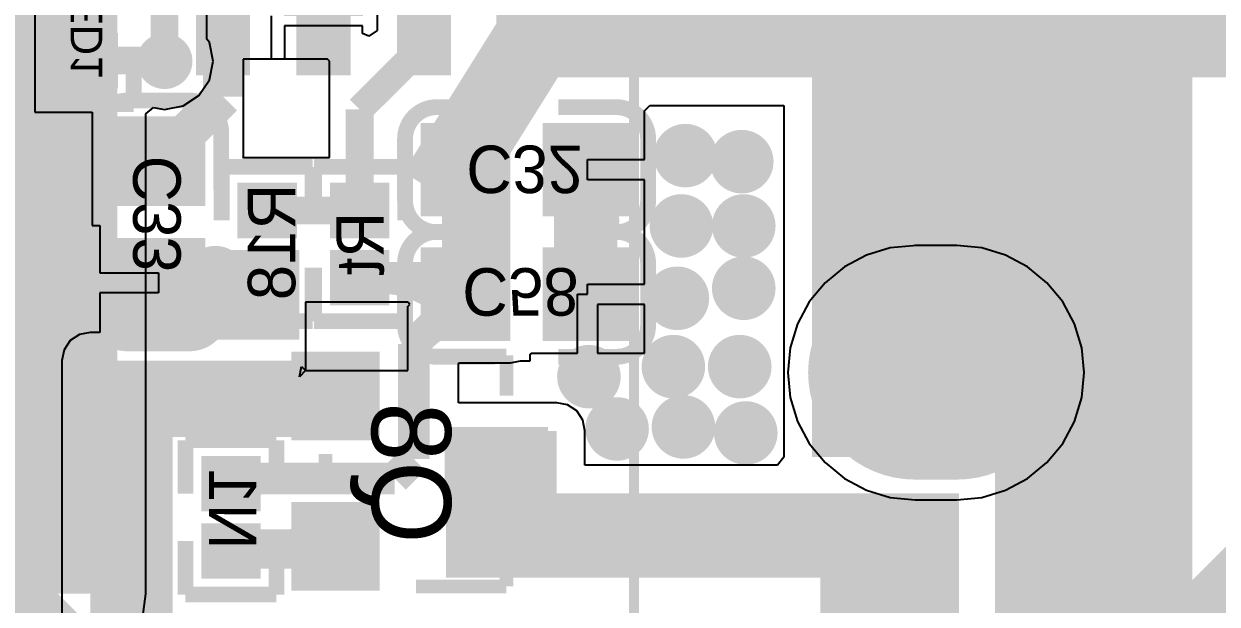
# Model space of a CAD drawing. Extents: x 81 to 196, y 150 to 213.
# Drawn here: x 96 to 111.07, y 160.16 to 167.49 of the extents above; entities that cross this region are included whole.
import ezdxf

# ---------------------------------------------------------------- set-up
doc = ezdxf.new("R2010")
doc.units = 0
doc.header["$MEASUREMENT"] = 0
for name, color, linetype in [('BOTTOMLAYER', 5, 'CONTINUOUS'), ('BOTTOMOVERLAY', 54, 'CONTINUOUS'), ('BOTTOMPASTE', 16, 'CONTINUOUS'), ('BOTTOMSOLDER', 6, 'CONTINUOUS'), ('MULTILAYER', 9, 'CONTINUOUS'), ('TOPLAYER', 1, 'CONTINUOUS')]:
    doc.layers.add(name, color=color, linetype=linetype)

msp = doc.modelspace()

# ---------------------------------------------------------------- linework, layer by layer
at = {"layer": 'BOTTOMLAYER'}
for p, q in [((96.134174, 169.126723), (96.134174, 166.377424)), ((100.460945, 168.592111), (100.460945, 167.408073)), ((99.122728, 167.046026), (99.122728, 167.592126)), ((99.780974, 167.465126), (99.286944, 167.465126)), ((99.286944, 167.465126), (99.286944, 167.046026)), ((100.275004, 167.465126), (99.780974, 167.465126)), ((100.275004, 167.370793), (100.275004, 167.465126)), ((100.355347, 167.337514), (100.275004, 167.370793)), ((100.460945, 167.408073), (100.355347, 167.337514)), ((99.831774, 167.046026), (98.764974, 167.046026)), ((98.764974, 167.046026), (98.764974, 165.796336)), ((99.286944, 167.046026), (99.122728, 167.046026)), ((99.857174, 167.020626), (99.831774, 167.046026)), ((99.857174, 165.801426), (99.857174, 167.020626)), ((103.835378, 166.39302), (103.902927, 166.460569)), ((103.902927, 166.460569), (105.596317, 166.460569)), ((105.596317, 166.460569), (105.596317, 162.016826)), ((96.134174, 166.377424), (96.858176, 166.377424)), ((96.858176, 166.377424), (96.858176, 164.943627)), ((103.835378, 165.776026), (103.835378, 166.393022)), ((103.835378, 166.393022), (103.835378, 166.393022)), ((103.835378, 166.393022), (103.835378, 166.39302)), ((98.764974, 165.796336), (98.770064, 165.801426)), ((98.770064, 165.801426), (99.857174, 165.801426)), ((103.116378, 165.522026), (103.116378, 165.776026)), ((103.116378, 165.776026), (103.835378, 165.776026)), ((103.835378, 165.522026), (103.116378, 165.522026)), ((103.835378, 164.905032), (103.835378, 165.522026)), ((96.858176, 164.943627), (96.954172, 164.943627)), ((96.954172, 164.943627), (96.954172, 164.93762)), ((96.954172, 164.93762), (96.954175, 164.93762)), ((96.954175, 164.93762), (96.954175, 164.345622)), ((103.835383, 164.905032), (103.835378, 164.905032)), ((103.835383, 164.818225), (103.835383, 164.905032)), ((103.835378, 164.201226), (103.835378, 164.818222)), ((103.835378, 164.818222), (103.83538, 164.818222)), ((103.83538, 164.81822), (103.835383, 164.818225)), ((103.83538, 164.818222), (103.83538, 164.81822)), ((96.954175, 164.345622), (97.698174, 164.345622)), ((97.698174, 164.345622), (97.698174, 164.091622)), ((103.116378, 164.074226), (103.116378, 164.201226)), ((103.116378, 164.201226), (103.835378, 164.201226)), ((97.698174, 164.091622), (96.954175, 164.091622)), ((96.954175, 164.091622), (96.954175, 163.592883)), ((102.989378, 163.330227), (102.989378, 164.074226)), ((102.989378, 164.074226), (103.116378, 164.074226)), ((100.847774, 163.972626), (99.552374, 163.972626)), ((99.552374, 163.972626), (99.552374, 163.109026)), ((100.873174, 163.947226), (100.847774, 163.972626)), ((100.847774, 163.921826), (100.873174, 163.947226)), ((100.847774, 163.109026), (100.847774, 163.921826)), ((103.835378, 163.947226), (103.243378, 163.947226)), ((103.243378, 163.947226), (103.243378, 163.330227)), ((103.835378, 163.330227), (103.835378, 163.947226)), ((96.698011, 163.565718), (96.582238, 163.488362)), ((96.834574, 163.592883), (96.698011, 163.565718)), ((96.954175, 163.592883), (96.834574, 163.592883)), ((96.582238, 163.488362), (96.504882, 163.372589)), ((96.504882, 163.372589), (96.477717, 163.236026)), ((96.477717, 163.236026), (96.477717, 156.479626)), ((102.143174, 163.209369), (102.268142, 163.234228)), ((102.268142, 163.234228), (102.391375, 163.234228)), ((102.391375, 163.311126), (102.39551, 163.31389)), ((102.391375, 163.234228), (102.391375, 163.311126)), ((102.39551, 163.31389), (102.406427, 163.330227)), ((102.406427, 163.330227), (102.989378, 163.330227)), ((103.243378, 163.330227), (103.835378, 163.330227)), ((99.476174, 163.032826), (99.501574, 163.159826)), ((99.552374, 163.109026), (99.476174, 163.032826)), ((99.501574, 163.159826), (99.552374, 163.109026)), ((99.552374, 163.109026), (100.847774, 163.109026)), ((101.484748, 163.20039), (101.498184, 163.209369)), ((101.484748, 162.703883), (101.484748, 163.20039)), ((101.498184, 163.209369), (102.143174, 163.209369)), ((102.727374, 162.703883), (101.484748, 162.703883)), ((102.863937, 162.676718), (102.727374, 162.703883)), ((102.97971, 162.599362), (102.863937, 162.676718)), ((103.057066, 162.483589), (102.97971, 162.599362)), ((103.084231, 162.347026), (103.057066, 162.483589)), ((103.084231, 161.916483), (103.084231, 162.347026)), ((105.51618, 161.916483), (103.084231, 161.916483)), ((105.596749, 162.014657), (105.51618, 161.916483)), ((105.596317, 162.016826), (105.596749, 162.014657))]:
    msp.add_line(p, q, dxfattribs=at)
for points, const_width in [([(110.626774, 167.858826), (113.226972, 170.459024)], 2.000001), ([(99.780974, 167.592126), (99.780974, 169.509826)], 1.000001), ([(110.626774, 167.592126), (102.625774, 167.592126)], 0.800001), ([(98.510974, 166.573421), (98.510974, 167.592126)], 0.499999), ([(101.050974, 167.223826), (101.050974, 167.592126)], 0.349999), ([(100.238174, 166.411026), (101.050974, 167.223826)], 0.349999), ([(97.774374, 167.027423), (96.809174, 167.027423)], 0.349999), ([(97.672774, 165.735221), (98.510974, 166.573421)], 0.499999), ([(100.238174, 165.134226), (100.238174, 166.411026)], 0.349999), ([(103.090978, 164.010726), (103.090978, 165.649026)], 0.800001), ([(101.601776, 164.124625), (101.601776, 165.674426)], 0.399999), ([(100.238171, 165.134229), (99.095174, 165.134229)], 0.349999), ([(100.238174, 165.134226), (100.238171, 165.134229)], 0.349999), ([(99.069774, 164.284228), (97.76378, 164.284228)], 0.499999), ([(99.004168, 164.218622), (99.069774, 164.284228)], 0.499999), ([(101.391779, 164.284223), (100.238174, 164.284223)], 0.399999), ([(101.601776, 164.124625), (101.763759, 164.286608)], 0.399999), ([(100.923974, 163.446823), (101.601776, 164.124625)], 0.399999), ([(107.754075, 163.083626), (107.254076, 163.083626)], 2.5), ([(107.780973, 163.083626), (107.280974, 163.083626)], 2.5), ([(100.923974, 161.991426), (100.923974, 163.446823)], 0.399999), ([(100.678762, 161.746214), (100.923974, 161.991426)], 0.399999), ([(98.612574, 161.679829), (98.678959, 161.746214)], 0.399999), ([(100.678762, 161.746214), (98.678959, 161.746214)], 0.399999), ([(98.612574, 160.855226), (98.646364, 160.889015)], 0.499999), ([(99.899584, 160.855226), (98.612574, 160.855226)], 0.499999)]:
    msp.add_lwpolyline(points, dxfattribs=dict(at, const_width=const_width))
for points, const_width in [([(97.13595, 167.027423, -0.198912), (96.922562, 167.11581)], 0.349999), ([(97.13595, 167.027423, -0.198912), (96.922562, 167.11581)], 0.349999), ([(97.13595, 167.027423, -0.198912), (96.922562, 167.11581)], 0.349999), ([(97.13595, 167.027423, -0.198912), (96.922562, 167.11581)], 0.349999), ([(97.13595, 167.027423, -0.198912), (96.922562, 167.11581)], 0.349999), ([(97.13595, 167.027423, -0.198912), (96.922562, 167.11581)], 0.349999), ([(97.13595, 167.027423, -0.198912), (96.922562, 167.11581)], 0.349999), ([(97.13595, 167.027423, -0.198912), (96.922562, 167.11581)], 0.349999), ([(97.13595, 167.027423, -0.198912), (96.922562, 167.11581)], 0.349999), ([(97.13595, 167.027423, -0.198912), (96.922562, 167.11581)], 0.349999), ([(96.922562, 166.939036, -0.198912), (97.13595, 167.027423)], 0.349999), ([(96.922562, 166.939036, -0.198912), (97.13595, 167.027423)], 0.349999), ([(96.922562, 166.939036, -0.198912), (97.13595, 167.027423)], 0.349999), ([(96.922562, 166.939036, -0.198912), (97.13595, 167.027423)], 0.349999), ([(96.922562, 166.939036, -0.198912), (97.13595, 167.027423)], 0.349999), ([(96.922562, 166.939036, -0.198912), (97.13595, 167.027423)], 0.349999), ([(96.922562, 166.939036, -0.198912), (97.13595, 167.027423)], 0.349999), ([(96.922562, 166.939036, -0.198912), (97.13595, 167.027423)], 0.349999), ([(96.922562, 166.939036, -0.198912), (97.13595, 167.027423)], 0.349999), ([(96.922562, 166.939036, -0.198912), (97.13595, 167.027423)], 0.349999), ([(97.938174, 165.758627, -0.198912), (98.109288, 166.171735)], 0.499999), ([(97.938174, 165.758627, -0.198912), (98.109288, 166.171735)], 0.499999), ([(97.938174, 165.758627, -0.198912), (98.109288, 166.171735)], 0.499999), ([(97.938174, 165.758627, -0.198912), (98.109288, 166.171735)], 0.499999), ([(97.938174, 165.758627, -0.198912), (98.109288, 166.171735)], 0.499999), ([(97.938174, 165.758627, -0.198912), (98.109288, 166.171735)], 0.499999), ([(98.044125, 166.106569, -0.198912), (97.723173, 165.973628)], 0.499999), ([(98.044125, 166.106569, -0.198912), (97.723173, 165.973628)], 0.499999), ([(98.044125, 166.106569, -0.198912), (97.723173, 165.973628)], 0.499999), ([(98.044125, 166.106569, -0.198912), (97.723173, 165.973628)], 0.499999), ([(98.044125, 166.106569, -0.198912), (97.723173, 165.973628)], 0.499999), ([(98.044125, 166.106569, -0.198912), (97.723173, 165.973628)], 0.499999), ([(100.238174, 165.436001, -0.198912), (100.149787, 165.222613)], 0.349999), ([(100.238174, 165.436001, -0.198912), (100.149787, 165.222613)], 0.349999), ([(100.238174, 165.436001, -0.198912), (100.149787, 165.222613)], 0.349999), ([(100.238174, 165.436001, -0.198912), (100.149787, 165.222613)], 0.349999), ([(100.238174, 165.436001, -0.198912), (100.149787, 165.222613)], 0.349999), ([(100.238174, 165.436001, -0.198912), (100.149787, 165.222613)], 0.349999), ([(100.326561, 165.222613, -0.198912), (100.238174, 165.436001)], 0.349999), ([(100.326561, 165.222613, -0.198912), (100.238174, 165.436001)], 0.349999), ([(100.326561, 165.222613, -0.198912), (100.238174, 165.436001)], 0.349999), ([(100.326561, 165.222613, -0.198912), (100.238174, 165.436001)], 0.349999), ([(100.326561, 165.222613, -0.198912), (100.238174, 165.436001)], 0.349999), ([(100.326561, 165.222613, -0.198912), (100.238174, 165.436001)], 0.349999), ([(101.388992, 165.436644, -0.198912), (101.601776, 164.922939)], 0.399999), ([(101.388992, 165.436644, -0.198912), (101.601776, 164.922939)], 0.399999), ([(101.388992, 165.436644, -0.198912), (101.601776, 164.922939)], 0.399999), ([(101.388992, 165.436644, -0.198912), (101.601776, 164.922939)], 0.399999), ([(101.388992, 165.436644, -0.198912), (101.601776, 164.922939)], 0.399999), ([(101.388992, 165.436644, -0.198912), (101.601776, 164.922939)], 0.399999), ([(101.601776, 165.04558, -0.198912), (101.763759, 165.436644)], 0.399999), ([(101.601776, 165.04558, -0.198912), (101.763759, 165.436644)], 0.399999), ([(101.601776, 165.04558, -0.198912), (101.763759, 165.436644)], 0.399999), ([(101.601776, 165.04558, -0.198912), (101.763759, 165.436644)], 0.399999), ([(101.601776, 165.04558, -0.198912), (101.763759, 165.436644)], 0.399999), ([(101.601776, 165.04558, -0.198912), (101.763759, 165.436644)], 0.399999), ([(99.39655, 165.134229, -0.198912), (99.183162, 165.222616)], 0.349999), ([(99.39655, 165.134229, -0.198912), (99.183162, 165.222616)], 0.349999), ([(99.39655, 165.134229, -0.198912), (99.183162, 165.222616)], 0.349999), ([(99.39655, 165.134229, -0.198912), (99.183162, 165.222616)], 0.349999), ([(99.39655, 165.134229, -0.198912), (99.183162, 165.222616)], 0.349999), ([(99.39655, 165.134229, -0.198912), (99.183162, 165.222616)], 0.349999), ([(100.124786, 165.222613, -0.198912), (99.911403, 165.134229)], 0.349999), ([(100.124786, 165.222613, -0.198912), (99.911403, 165.134229)], 0.349999), ([(100.124786, 165.222613, -0.198912), (99.911403, 165.134229)], 0.349999), ([(100.124786, 165.222613, -0.198912), (99.911403, 165.134229)], 0.349999), ([(100.124786, 165.222613, -0.198912), (99.911403, 165.134229)], 0.349999), ([(100.124786, 165.222613, -0.198912), (99.911403, 165.134229)], 0.349999), ([(99.183162, 165.045842, -0.198912), (99.39655, 165.134229)], 0.349999), ([(99.183162, 165.045842, -0.198912), (99.39655, 165.134229)], 0.349999), ([(99.183162, 165.045842, -0.198912), (99.39655, 165.134229)], 0.349999), ([(99.183162, 165.045842, -0.198912), (99.39655, 165.134229)], 0.349999), ([(99.183162, 165.045842, -0.198912), (99.39655, 165.134229)], 0.349999), ([(99.183162, 165.045842, -0.198912), (99.39655, 165.134229)], 0.349999), ([(99.91139, 165.134229, -0.198912), (100.124783, 165.045837)], 0.349999), ([(99.91139, 165.134229, -0.198912), (100.124783, 165.045837)], 0.349999), ([(99.91139, 165.134229, -0.198912), (100.124783, 165.045837)], 0.349999), ([(99.91139, 165.134229, -0.198912), (100.124783, 165.045837)], 0.349999), ([(99.91139, 165.134229, -0.198912), (100.124783, 165.045837)], 0.349999), ([(99.91139, 165.134229, -0.198912), (100.124783, 165.045837)], 0.349999), ([(101.601776, 164.800313, -0.198912), (101.388992, 164.286608)], 0.399999), ([(101.601776, 164.800313, -0.198912), (101.388992, 164.286608)], 0.399999), ([(101.601776, 164.800313, -0.198912), (101.388992, 164.286608)], 0.399999), ([(101.763759, 164.286608, -0.198912), (101.601776, 164.677672)], 0.399999), ([(101.763759, 164.286608, -0.198912), (101.601776, 164.677672)], 0.399999), ([(101.763759, 164.286608, -0.198912), (101.601776, 164.677672)], 0.399999), ([(97.695555, 164.041783, -0.234336), (98.184452, 164.284228)], 0.499999), ([(97.695555, 164.041783, -0.234336), (98.184452, 164.284228)], 0.499999), ([(97.695555, 164.041783, -0.234336), (98.184452, 164.284228)], 0.499999), ([(97.875202, 164.066593, -0.198912), (98.400616, 164.284228)], 0.499999), ([(97.875202, 164.066593, -0.198912), (98.400616, 164.284228)], 0.499999), ([(97.875202, 164.066593, -0.198912), (98.400616, 164.284228)], 0.499999), ([(97.875202, 164.066593, -0.198912), (98.400616, 164.284228)], 0.499999), ([(97.875202, 164.066593, -0.198912), (98.400616, 164.284228)], 0.499999), ([(97.875202, 164.066593, -0.198912), (98.400616, 164.284228)], 0.499999), ([(98.093576, 163.739164, -0.234336), (99.192707, 164.284228)], 0.499999), ([(98.093576, 163.739164, -0.234336), (99.192707, 164.284228)], 0.499999), ([(98.093576, 163.739164, -0.234336), (99.192707, 164.284228)], 0.499999), ([(100.489982, 164.284223, -0.198912), (101.388992, 163.911841)], 0.399999), ([(100.489982, 164.284223, -0.198912), (101.388992, 163.911841)], 0.399999), ([(100.489982, 164.284223, -0.198912), (101.388992, 163.911841)], 0.399999), ([(101.311375, 164.049227, -0.198912), (101.159346, 163.682192)], 0.399999), ([(101.311375, 164.049227, -0.198912), (101.159346, 163.682192)], 0.399999), ([(101.311375, 164.049227, -0.198912), (101.159346, 163.682192)], 0.399999), ([(101.03864, 163.561489, -0.198912), (101.576376, 163.784227)], 0.399999), ([(101.03864, 163.561489, -0.198912), (101.576376, 163.784227)], 0.399999), ([(101.03864, 163.561489, -0.198912), (101.576376, 163.784227)], 0.399999), ([(98.708286, 161.609118, -0.198912), (99.039264, 161.746214)], 0.399999), ([(98.708286, 161.609118, -0.198912), (99.039264, 161.746214)], 0.399999), ([(98.708286, 161.609118, -0.198912), (99.039264, 161.746214)], 0.399999), ([(99.786862, 161.035527, -0.198912), (99.351572, 160.855226)], 0.499999), ([(99.786862, 161.035527, -0.198912), (99.351572, 160.855226)], 0.499999), ([(99.786862, 161.035527, -0.198912), (99.351572, 160.855226)], 0.499999)]:
    msp.add_lwpolyline(points, format="xyb", dxfattribs=dict(at, const_width=const_width))
for points, const_width in [([(96.922562, 167.02831, 1), (96.922562, 167.20331, 1)], 0.174998), ([(96.922562, 167.02831, 1), (96.922562, 167.20331, 1)], 0.174998), ([(96.922562, 167.02831, 1), (96.922562, 167.20331, 1)], 0.174998), ([(96.922562, 167.02831, 1), (96.922562, 167.20331, 1)], 0.174998), ([(96.922562, 167.02831, 1), (96.922562, 167.20331, 1)], 0.174998), ([(96.922562, 167.02831, 1), (96.922562, 167.20331, 1)], 0.174998), ([(96.922562, 167.02831, 1), (96.922562, 167.20331, 1)], 0.174998), ([(96.922562, 167.02831, 1), (96.922562, 167.20331, 1)], 0.174998), ([(96.922562, 167.02831, 1), (96.922562, 167.20331, 1)], 0.174998), ([(96.922562, 167.02831, 1), (96.922562, 167.20331, 1)], 0.174998), ([(97.13595, 166.939923, 1), (97.13595, 167.114923, 1)], 0.174998), ([(97.13595, 166.939923, 1), (97.13595, 167.114923, 1)], 0.174998), ([(97.13595, 166.939923, 1), (97.13595, 167.114923, 1)], 0.174998), ([(97.13595, 166.939923, 1), (97.13595, 167.114923, 1)], 0.174998), ([(97.13595, 166.939923, 1), (97.13595, 167.114923, 1)], 0.174998), ([(97.13595, 166.939923, 1), (97.13595, 167.114923, 1)], 0.174998), ([(97.13595, 166.939923, 1), (97.13595, 167.114923, 1)], 0.174998), ([(97.13595, 166.939923, 1), (97.13595, 167.114923, 1)], 0.174998), ([(97.13595, 166.939923, 1), (97.13595, 167.114923, 1)], 0.174998), ([(97.13595, 166.939923, 1), (97.13595, 167.114923, 1)], 0.174998), ([(97.13595, 166.939923, 1), (97.13595, 167.114923, 1)], 0.174998), ([(97.13595, 166.939923, 1), (97.13595, 167.114923, 1)], 0.174998), ([(97.13595, 166.939923, 1), (97.13595, 167.114923, 1)], 0.174998), ([(97.13595, 166.939923, 1), (97.13595, 167.114923, 1)], 0.174998), ([(97.13595, 166.939923, 1), (97.13595, 167.114923, 1)], 0.174998), ([(97.13595, 166.939923, 1), (97.13595, 167.114923, 1)], 0.174998), ([(97.13595, 166.939923, 1), (97.13595, 167.114923, 1)], 0.174998), ([(97.13595, 166.939923, 1), (97.13595, 167.114923, 1)], 0.174998), ([(97.13595, 166.939923, 1), (97.13595, 167.114923, 1)], 0.174998), ([(97.13595, 166.939923, 1), (97.13595, 167.114923, 1)], 0.174998), ([(97.774374, 166.895628, 1), (97.774374, 167.145624, 1)], 0.249999), ([(96.922562, 166.851536, 1), (96.922562, 167.026537, 1)], 0.174998), ([(96.922562, 166.851536, 1), (96.922562, 167.026537, 1)], 0.174998), ([(96.922562, 166.851536, 1), (96.922562, 167.026537, 1)], 0.174998), ([(96.922562, 166.851536, 1), (96.922562, 167.026537, 1)], 0.174998), ([(96.922562, 166.851536, 1), (96.922562, 167.026537, 1)], 0.174998), ([(96.922562, 166.851536, 1), (96.922562, 167.026537, 1)], 0.174998), ([(96.922562, 166.851536, 1), (96.922562, 167.026537, 1)], 0.174998), ([(96.922562, 166.851536, 1), (96.922562, 167.026537, 1)], 0.174998), ([(96.922562, 166.851536, 1), (96.922562, 167.026537, 1)], 0.174998), ([(96.922562, 166.851536, 1), (96.922562, 167.026537, 1)], 0.174998), ([(98.109288, 166.046737, 1), (98.109288, 166.296734, 1)], 0.249999), ([(98.109288, 166.046737, 1), (98.109288, 166.296734, 1)], 0.249999), ([(98.109288, 166.046737, 1), (98.109288, 166.296734, 1)], 0.249999), ([(98.109288, 166.046737, 1), (98.109288, 166.296734, 1)], 0.249999), ([(98.109288, 166.046737, 1), (98.109288, 166.296734, 1)], 0.249999), ([(98.109288, 166.046737, 1), (98.109288, 166.296734, 1)], 0.249999), ([(98.044125, 165.98157, 1), (98.044125, 166.231567, 1)], 0.249999), ([(98.044125, 165.98157, 1), (98.044125, 166.231567, 1)], 0.249999), ([(98.044125, 165.98157, 1), (98.044125, 166.231567, 1)], 0.249999), ([(98.044125, 165.98157, 1), (98.044125, 166.231567, 1)], 0.249999), ([(98.044125, 165.98157, 1), (98.044125, 166.231567, 1)], 0.249999), ([(98.044125, 165.98157, 1), (98.044125, 166.231567, 1)], 0.249999), ([(97.723173, 165.848629, 1), (97.723173, 166.098626, 1)], 0.249999), ([(97.723173, 165.848629, 1), (97.723173, 166.098626, 1)], 0.249999), ([(97.723173, 165.848629, 1), (97.723173, 166.098626, 1)], 0.249999), ([(97.723173, 165.848629, 1), (97.723173, 166.098626, 1)], 0.249999), ([(97.723173, 165.848629, 1), (97.723173, 166.098626, 1)], 0.249999), ([(97.723173, 165.848629, 1), (97.723173, 166.098626, 1)], 0.249999), ([(104.352974, 165.676826, 1), (104.352974, 165.976826, 1)], 0.299999), ([(97.938174, 165.633629, 1), (97.938174, 165.883625, 1)], 0.249999), ([(97.938174, 165.633629, 1), (97.938174, 165.883625, 1)], 0.249999), ([(97.938174, 165.633629, 1), (97.938174, 165.883625, 1)], 0.249999), ([(97.938174, 165.633629, 1), (97.938174, 165.883625, 1)], 0.249999), ([(97.938174, 165.633629, 1), (97.938174, 165.883625, 1)], 0.249999), ([(97.938174, 165.633629, 1), (97.938174, 165.883625, 1)], 0.249999), ([(105.064174, 165.600626, 1), (105.064174, 165.900626, 1)], 0.299999), ([(100.238174, 165.348501, 1), (100.238174, 165.523502, 1)], 0.174998), ([(100.238174, 165.348501, 1), (100.238174, 165.523502, 1)], 0.174998), ([(100.238174, 165.348501, 1), (100.238174, 165.523502, 1)], 0.174998), ([(100.238174, 165.348501, 1), (100.238174, 165.523502, 1)], 0.174998), ([(100.238174, 165.348501, 1), (100.238174, 165.523502, 1)], 0.174998), ([(100.238174, 165.348501, 1), (100.238174, 165.523502, 1)], 0.174998), ([(100.238174, 165.348501, 1), (100.238174, 165.523502, 1)], 0.174998), ([(100.238174, 165.348501, 1), (100.238174, 165.523502, 1)], 0.174998), ([(100.238174, 165.348501, 1), (100.238174, 165.523502, 1)], 0.174998), ([(100.238174, 165.348501, 1), (100.238174, 165.523502, 1)], 0.174998), ([(100.238174, 165.348501, 1), (100.238174, 165.523502, 1)], 0.174998), ([(100.238174, 165.348501, 1), (100.238174, 165.523502, 1)], 0.174998), ([(101.388992, 165.336644, 1), (101.388992, 165.536644, 1)], 0.2), ([(101.388992, 165.336644, 1), (101.388992, 165.536644, 1)], 0.2), ([(101.388992, 165.336644, 1), (101.388992, 165.536644, 1)], 0.2), ([(101.388992, 165.336644, 1), (101.388992, 165.536644, 1)], 0.2), ([(101.388992, 165.336644, 1), (101.388992, 165.536644, 1)], 0.2), ([(101.388992, 165.336644, 1), (101.388992, 165.536644, 1)], 0.2), ([(101.763759, 165.336644, 1), (101.763759, 165.536644, 1)], 0.2), ([(101.763759, 165.336644, 1), (101.763759, 165.536644, 1)], 0.2), ([(101.763759, 165.336644, 1), (101.763759, 165.536644, 1)], 0.2), ([(101.763759, 165.336644, 1), (101.763759, 165.536644, 1)], 0.2), ([(101.763759, 165.336644, 1), (101.763759, 165.536644, 1)], 0.2), ([(101.763759, 165.336644, 1), (101.763759, 165.536644, 1)], 0.2), ([(99.183162, 165.135115, 1), (99.183162, 165.310116, 1)], 0.174998), ([(99.183162, 165.135115, 1), (99.183162, 165.310116, 1)], 0.174998), ([(99.183162, 165.135115, 1), (99.183162, 165.310116, 1)], 0.174998), ([(99.183162, 165.135115, 1), (99.183162, 165.310116, 1)], 0.174998), ([(99.183162, 165.135115, 1), (99.183162, 165.310116, 1)], 0.174998), ([(99.183162, 165.135115, 1), (99.183162, 165.310116, 1)], 0.174998), ([(100.124786, 165.135113, 1), (100.124786, 165.310114, 1)], 0.174998), ([(100.124786, 165.135113, 1), (100.124786, 165.310114, 1)], 0.174998), ([(100.124786, 165.135113, 1), (100.124786, 165.310114, 1)], 0.174998), ([(100.124786, 165.135113, 1), (100.124786, 165.310114, 1)], 0.174998), ([(100.124786, 165.135113, 1), (100.124786, 165.310114, 1)], 0.174998), ([(100.124786, 165.135113, 1), (100.124786, 165.310114, 1)], 0.174998), ([(100.149787, 165.135113, 1), (100.149787, 165.310114, 1)], 0.174998), ([(100.149787, 165.135113, 1), (100.149787, 165.310114, 1)], 0.174998), ([(100.149787, 165.135113, 1), (100.149787, 165.310114, 1)], 0.174998), ([(100.149787, 165.135113, 1), (100.149787, 165.310114, 1)], 0.174998), ([(100.149787, 165.135113, 1), (100.149787, 165.310114, 1)], 0.174998), ([(100.149787, 165.135113, 1), (100.149787, 165.310114, 1)], 0.174998), ([(100.326561, 165.135113, 1), (100.326561, 165.310114, 1)], 0.174998), ([(100.326561, 165.135113, 1), (100.326561, 165.310114, 1)], 0.174998), ([(100.326561, 165.135113, 1), (100.326561, 165.310114, 1)], 0.174998), ([(100.326561, 165.135113, 1), (100.326561, 165.310114, 1)], 0.174998), ([(100.326561, 165.135113, 1), (100.326561, 165.310114, 1)], 0.174998), ([(100.326561, 165.135113, 1), (100.326561, 165.310114, 1)], 0.174998), ([(99.183162, 164.958342, 1), (99.183162, 165.133342, 1)], 0.174998), ([(99.183162, 164.958342, 1), (99.183162, 165.133342, 1)], 0.174998), ([(99.183162, 164.958342, 1), (99.183162, 165.133342, 1)], 0.174998), ([(99.183162, 164.958342, 1), (99.183162, 165.133342, 1)], 0.174998), ([(99.183162, 164.958342, 1), (99.183162, 165.133342, 1)], 0.174998), ([(99.183162, 164.958342, 1), (99.183162, 165.133342, 1)], 0.174998), ([(99.39655, 165.046728, 1), (99.39655, 165.221729, 1)], 0.174998), ([(99.39655, 165.046728, 1), (99.39655, 165.221729, 1)], 0.174998), ([(99.39655, 165.046728, 1), (99.39655, 165.221729, 1)], 0.174998), ([(99.39655, 165.046728, 1), (99.39655, 165.221729, 1)], 0.174998), ([(99.39655, 165.046728, 1), (99.39655, 165.221729, 1)], 0.174998), ([(99.39655, 165.046728, 1), (99.39655, 165.221729, 1)], 0.174998), ([(99.39655, 165.046728, 1), (99.39655, 165.221729, 1)], 0.174998), ([(99.39655, 165.046728, 1), (99.39655, 165.221729, 1)], 0.174998), ([(99.39655, 165.046728, 1), (99.39655, 165.221729, 1)], 0.174998), ([(99.39655, 165.046728, 1), (99.39655, 165.221729, 1)], 0.174998), ([(99.39655, 165.046728, 1), (99.39655, 165.221729, 1)], 0.174998), ([(99.39655, 165.046728, 1), (99.39655, 165.221729, 1)], 0.174998), ([(99.91139, 165.046728, 1), (99.91139, 165.221729, 1)], 0.174998), ([(99.91139, 165.046728, 1), (99.91139, 165.221729, 1)], 0.174998), ([(99.91139, 165.046728, 1), (99.91139, 165.221729, 1)], 0.174998), ([(99.91139, 165.046728, 1), (99.91139, 165.221729, 1)], 0.174998), ([(99.91139, 165.046728, 1), (99.91139, 165.221729, 1)], 0.174998), ([(99.91139, 165.046728, 1), (99.91139, 165.221729, 1)], 0.174998), ([(99.911403, 165.046728, 1), (99.911403, 165.221729, 1)], 0.174998), ([(99.911403, 165.046728, 1), (99.911403, 165.221729, 1)], 0.174998), ([(99.911403, 165.046728, 1), (99.911403, 165.221729, 1)], 0.174998), ([(99.911403, 165.046728, 1), (99.911403, 165.221729, 1)], 0.174998), ([(99.911403, 165.046728, 1), (99.911403, 165.221729, 1)], 0.174998), ([(99.911403, 165.046728, 1), (99.911403, 165.221729, 1)], 0.174998), ([(100.124783, 164.958336, 1), (100.124783, 165.133337, 1)], 0.174998), ([(100.124783, 164.958336, 1), (100.124783, 165.133337, 1)], 0.174998), ([(100.124783, 164.958336, 1), (100.124783, 165.133337, 1)], 0.174998), ([(100.124783, 164.958336, 1), (100.124783, 165.133337, 1)], 0.174998), ([(100.124783, 164.958336, 1), (100.124783, 165.133337, 1)], 0.174998), ([(100.124783, 164.958336, 1), (100.124783, 165.133337, 1)], 0.174998), ([(101.601776, 164.945581, 1), (101.601776, 165.14558, 1)], 0.2), ([(101.601776, 164.945581, 1), (101.601776, 165.14558, 1)], 0.2), ([(101.601776, 164.945581, 1), (101.601776, 165.14558, 1)], 0.2), ([(101.601776, 164.945581, 1), (101.601776, 165.14558, 1)], 0.2), ([(101.601776, 164.945581, 1), (101.601776, 165.14558, 1)], 0.2), ([(101.601776, 164.945581, 1), (101.601776, 165.14558, 1)], 0.2), ([(103.116378, 164.838626, 1), (103.116378, 165.138626, 1)], 0.299999), ([(104.302174, 164.787826, 1), (104.302174, 165.087826, 1)], 0.299999), ([(105.089574, 164.787826, 1), (105.089574, 165.087826, 1)], 0.299999), ([(101.601776, 164.822939, 1), (101.601776, 165.022939, 1)], 0.2), ([(101.601776, 164.822939, 1), (101.601776, 165.022939, 1)], 0.2), ([(101.601776, 164.822939, 1), (101.601776, 165.022939, 1)], 0.2), ([(101.601776, 164.822939, 1), (101.601776, 165.022939, 1)], 0.2), ([(101.601776, 164.822939, 1), (101.601776, 165.022939, 1)], 0.2), ([(101.601776, 164.822939, 1), (101.601776, 165.022939, 1)], 0.2), ([(101.601776, 164.700313, 1), (101.601776, 164.900313, 1)], 0.2), ([(101.601776, 164.700313, 1), (101.601776, 164.900313, 1)], 0.2), ([(101.601776, 164.700313, 1), (101.601776, 164.900313, 1)], 0.2), ([(101.601776, 164.577672, 1), (101.601776, 164.777671, 1)], 0.2), ([(101.601776, 164.577672, 1), (101.601776, 164.777671, 1)], 0.2), ([(101.601776, 164.577672, 1), (101.601776, 164.777671, 1)], 0.2), ([(98.184452, 164.15923, 1), (98.184452, 164.409227, 1)], 0.249999), ([(98.184452, 164.15923, 1), (98.184452, 164.409227, 1)], 0.249999), ([(98.184452, 164.15923, 1), (98.184452, 164.409227, 1)], 0.249999), ([(98.416776, 164.134228, 1), (98.416776, 164.434228, 1)], 0.299999), ([(98.400616, 164.15923, 1), (98.400616, 164.409227, 1)], 0.249999), ([(98.400616, 164.15923, 1), (98.400616, 164.409227, 1)], 0.249999), ([(98.400616, 164.15923, 1), (98.400616, 164.409227, 1)], 0.249999), ([(98.400616, 164.15923, 1), (98.400616, 164.409227, 1)], 0.249999), ([(98.400616, 164.15923, 1), (98.400616, 164.409227, 1)], 0.249999), ([(98.400616, 164.15923, 1), (98.400616, 164.409227, 1)], 0.249999), ([(99.192707, 164.15923, 1), (99.192707, 164.409227, 1)], 0.249999), ([(99.192707, 164.15923, 1), (99.192707, 164.409227, 1)], 0.249999), ([(99.192707, 164.15923, 1), (99.192707, 164.409227, 1)], 0.249999), ([(100.489982, 164.184223, 1), (100.489982, 164.384223, 1)], 0.2), ([(100.489982, 164.184223, 1), (100.489982, 164.384223, 1)], 0.2), ([(100.489982, 164.184223, 1), (100.489982, 164.384223, 1)], 0.2), ([(101.388992, 164.186608, 1), (101.388992, 164.386608, 1)], 0.2), ([(101.388992, 164.186608, 1), (101.388992, 164.386608, 1)], 0.2), ([(101.388992, 164.186608, 1), (101.388992, 164.386608, 1)], 0.2), ([(101.763759, 164.186608, 1), (101.763759, 164.386608, 1)], 0.2), ([(101.763759, 164.186608, 1), (101.763759, 164.386608, 1)], 0.2), ([(101.763759, 164.186608, 1), (101.763759, 164.386608, 1)], 0.2), ([(105.089574, 164.000426, 1), (105.089574, 164.300426, 1)], 0.299999), ([(97.695555, 163.916784, 1), (97.695555, 164.166781, 1)], 0.249999), ([(97.695555, 163.916784, 1), (97.695555, 164.166781, 1)], 0.249999), ([(97.695555, 163.916784, 1), (97.695555, 164.166781, 1)], 0.249999), ([(97.875202, 163.941595, 1), (97.875202, 164.191592, 1)], 0.249999), ([(97.875202, 163.941595, 1), (97.875202, 164.191592, 1)], 0.249999), ([(97.875202, 163.941595, 1), (97.875202, 164.191592, 1)], 0.249999), ([(97.875202, 163.941595, 1), (97.875202, 164.191592, 1)], 0.249999), ([(97.875202, 163.941595, 1), (97.875202, 164.191592, 1)], 0.249999), ([(97.875202, 163.941595, 1), (97.875202, 164.191592, 1)], 0.249999), ([(104.251374, 163.873426, 1), (104.251374, 164.173426, 1)], 0.299999), ([(107.254076, 162.458626, 1), (107.254076, 163.708626, 1)], 1.25), ([(107.280974, 162.458626, 1), (107.280974, 163.708626, 1)], 1.25), ([(107.754075, 162.458626, 1), (107.754075, 163.708626, 1)], 1.25), ([(107.780973, 162.458626, 1), (107.780973, 163.708626, 1)], 1.25), ([(101.311375, 163.949228, 1), (101.311375, 164.149227, 1)], 0.2), ([(101.311375, 163.949228, 1), (101.311375, 164.149227, 1)], 0.2), ([(101.311375, 163.949228, 1), (101.311375, 164.149227, 1)], 0.2), ([(98.053774, 163.619426, 1), (98.053774, 163.919426, 1)], 0.299999), ([(98.093576, 163.614166, 1), (98.093576, 163.864163, 1)], 0.249999), ([(98.093576, 163.614166, 1), (98.093576, 163.864163, 1)], 0.249999), ([(98.093576, 163.614166, 1), (98.093576, 163.864163, 1)], 0.249999), ([(101.388992, 163.811841, 1), (101.388992, 164.011841, 1)], 0.2), ([(101.388992, 163.811841, 1), (101.388992, 164.011841, 1)], 0.2), ([(101.388992, 163.811841, 1), (101.388992, 164.011841, 1)], 0.2), ([(101.576376, 163.684227, 1), (101.576376, 163.884226, 1)], 0.2), ([(101.576376, 163.684227, 1), (101.576376, 163.884226, 1)], 0.2), ([(101.576376, 163.684227, 1), (101.576376, 163.884226, 1)], 0.2), ([(101.159346, 163.582192, 1), (101.159346, 163.782192, 1)], 0.2), ([(101.159346, 163.582192, 1), (101.159346, 163.782192, 1)], 0.2), ([(101.159346, 163.582192, 1), (101.159346, 163.782192, 1)], 0.2), ([(101.03864, 163.461489, 1), (101.03864, 163.661489, 1)], 0.2), ([(101.03864, 163.461489, 1), (101.03864, 163.661489, 1)], 0.2), ([(101.03864, 163.461489, 1), (101.03864, 163.661489, 1)], 0.2), ([(104.200574, 163.009826, 1), (104.200574, 163.309826, 1)], 0.299999), ([(105.038774, 163.009826, 1), (105.038774, 163.309826, 1)], 0.299999), ([(103.133774, 162.882826, 1), (103.133774, 163.182826, 1)], 0.299999), ([(103.489374, 162.222426, 1), (103.489374, 162.522426, 1)], 0.299999), ([(104.327574, 162.247826, 1), (104.327574, 162.547826, 1)], 0.299999), ([(105.114974, 162.171626, 1), (105.114974, 162.471626, 1)], 0.299999), ([(99.039264, 161.646215, 1), (99.039264, 161.846214, 1)], 0.2), ([(99.039264, 161.646215, 1), (99.039264, 161.846214, 1)], 0.2), ([(99.039264, 161.646215, 1), (99.039264, 161.846214, 1)], 0.2), ([(98.708286, 161.509118, 1), (98.708286, 161.709118, 1)], 0.2), ([(98.708286, 161.509118, 1), (98.708286, 161.709118, 1)], 0.2), ([(98.708286, 161.509118, 1), (98.708286, 161.709118, 1)], 0.2), ([(99.786862, 160.910529, 1), (99.786862, 161.160526, 1)], 0.249999), ([(99.786862, 160.910529, 1), (99.786862, 161.160526, 1)], 0.249999), ([(99.786862, 160.910529, 1), (99.786862, 161.160526, 1)], 0.249999), ([(99.351572, 160.730227, 1), (99.351572, 160.980224, 1)], 0.249999), ([(99.351572, 160.730227, 1), (99.351572, 160.980224, 1)], 0.249999), ([(99.351572, 160.730227, 1), (99.351572, 160.980224, 1)], 0.249999)]:
    msp.add_lwpolyline(points, format="xyb", close=True, dxfattribs=dict(at, const_width=const_width))
for points in [[(102.611222, 168.531497), (100.790408, 165.61819), (103.476539, 167.990672), (101.655725, 165.077366)], [(111.490374, 166.817426), (111.490374, 168.519226), (101.965374, 166.817426), (101.965374, 168.519226)], [(110.753774, 162.016826), (110.753774, 168.468426), (105.953174, 162.016826), (105.953174, 168.468426)], [(98.270944, 166.94214), (98.751004, 166.94214), (98.270944, 168.242112), (98.751004, 168.242112)], [(99.540944, 166.94214), (100.021004, 166.94214), (99.540944, 168.242112), (100.021004, 168.242112)], [(100.810944, 166.94214), (101.291004, 166.94214), (100.810944, 168.242112), (101.291004, 168.242112)], [(102.080944, 166.94214), (102.561004, 166.94214), (102.080944, 168.242112), (102.561004, 168.242112)], [(96.484173, 167.327422), (96.484173, 166.727424), (97.134175, 167.327422), (97.134175, 166.727424)], [(110.753774, 150.434426), (110.753774, 166.919026), (108.264574, 150.434426), (108.264574, 166.919026)], [(97.208175, 166.223627), (97.208175, 165.293627), (98.188173, 166.223627), (98.188173, 165.293627)], [(101.111375, 165.159027), (102.041376, 165.159027), (101.111375, 166.139025), (102.041376, 166.139025)], [(102.143174, 163.566226), (102.143174, 166.157026), (101.279574, 163.566226), (101.279574, 166.157026)], [(102.651377, 165.159027), (103.581378, 165.159027), (102.651377, 166.139025), (103.581378, 166.139025)], [(99.394775, 164.83423), (99.394775, 165.434228), (98.744773, 164.83423), (98.744773, 165.434228)], [(99.913173, 165.434226), (99.913173, 164.834227), (100.563175, 165.434226), (100.563175, 164.834227)], [(99.476174, 163.499622), (99.476174, 164.633026), (94.497774, 163.499622), (94.497774, 164.633026)], [(97.208175, 164.683623), (97.208175, 163.753622), (98.188173, 164.683623), (98.188173, 163.753622)], [(99.394775, 163.984229), (99.394775, 164.584228), (98.744773, 163.984229), (98.744773, 164.584228)], [(99.913173, 164.584222), (99.913173, 163.984224), (100.563175, 164.584222), (100.563175, 163.984224)], [(101.111375, 163.584227), (102.041376, 163.584227), (101.111375, 164.564225), (102.041376, 164.564225)], [(102.651377, 163.584227), (103.581378, 163.584227), (102.651377, 164.564225), (103.581378, 164.564225)], [(100.339774, 162.270826), (100.339774, 163.236026), (96.834574, 162.270826), (96.834574, 163.236026)], [(100.390574, 162.331837), (100.390574, 163.246237), (99.476174, 162.331837), (99.476174, 163.246237)], [(97.875974, 156.479626), (97.875974, 163.210626), (96.834574, 156.479626), (96.834574, 163.210626)], [(102.727374, 160.492826), (102.727374, 162.347026), (101.330374, 160.492826), (101.330374, 162.347026)], [(102.515373, 161.381826), (102.515373, 162.296226), (101.415375, 161.381826), (101.415375, 162.296226)], [(98.937575, 161.37983), (98.937575, 161.979828), (98.287573, 161.37983), (98.287573, 161.979828)], [(107.807374, 160.492826), (107.807374, 161.559626), (101.330374, 160.492826), (101.330374, 161.559626)], [(107.807374, 154.066626), (107.807374, 161.508826), (106.054774, 154.066626), (106.054774, 161.508826)], [(100.390574, 160.431815), (100.390574, 161.346215), (99.476174, 160.431815), (99.476174, 161.346215)], [(98.937575, 160.529826), (98.937575, 161.129825), (98.287573, 160.529826), (98.287573, 161.129825)]]:
    msp.add_solid(points, dxfattribs=at)
at = {"layer": 'BOTTOMOVERLAY'}
for points, const_width in [([(103.688076, 153.558626), (103.688076, 172.608626)], 0.1), ([(103.714974, 153.558626), (103.714974, 172.608626)], 0.1), ([(96.234176, 166.477427), (96.234176, 167.152427)], 0.2), ([(97.384179, 166.477427), (97.384179, 167.152427)], 0.2), ([(97.384179, 166.477427), (96.234176, 166.477427)], 0.2), ([(98.088173, 166.523622), (97.308175, 166.523622)], 0.2), ([(101.946377, 166.439027), (101.211378, 166.439027)], 0.2), ([(103.481381, 166.439029), (102.746381, 166.439029)], 0.2), ([(96.908173, 165.388623), (96.908173, 166.123622)], 0.2), ([(98.488175, 165.388623), (98.488175, 166.123622)], 0.2), ([(100.811378, 165.259027), (100.811378, 166.039025)], 0.2), ([(103.881377, 165.259027), (103.881377, 166.039025)], 0.2), ([(99.644772, 165.684225), (98.494771, 165.684225)], 0.2), ([(98.494771, 165.009225), (98.494771, 165.684225)], 0.2), ([(99.644772, 165.009225), (99.644772, 165.684225)], 0.2), ([(99.663176, 165.009225), (99.663176, 165.684225)], 0.2), ([(100.813179, 165.684225), (99.663176, 165.684225)], 0.2), ([(100.813179, 165.009225), (100.813179, 165.684225)], 0.2), ([(101.946377, 164.864227), (101.211378, 164.864227)], 0.2), ([(101.946377, 164.859025), (101.211378, 164.859025)], 0.2), ([(103.481378, 164.859025), (102.746378, 164.859025)], 0.2), ([(103.481381, 164.86423), (102.746381, 164.86423)], 0.2), ([(96.908173, 163.853622), (96.908173, 164.588622)], 0.2), ([(98.488177, 163.853619), (98.488175, 164.588619)], 0.2), ([(98.494771, 163.734227), (98.494771, 164.409227)], 0.2), ([(99.644772, 163.734227), (99.644772, 164.409227)], 0.2), ([(99.663176, 163.734227), (99.663176, 164.409227)], 0.2), ([(100.811378, 163.684227), (100.811378, 164.464225)], 0.2), ([(100.813179, 163.734227), (100.813179, 164.409227)], 0.2), ([(103.881377, 163.684227), (103.881377, 164.464225)], 0.2), ([(99.644772, 163.734227), (98.494771, 163.734227)], 0.2), ([(100.813179, 163.734227), (99.663176, 163.734227)], 0.2), ([(98.088173, 163.453623), (97.308175, 163.453623)], 0.2), ([(102.092374, 163.302015), (100.949374, 163.302015)], 0.17), ([(101.946377, 163.284225), (101.211378, 163.284225)], 0.2), ([(102.092374, 162.794015), (102.092374, 163.302015)], 0.17), ([(103.481378, 163.284225), (102.746378, 163.284225)], 0.2), ([(98.037569, 161.554825), (98.037569, 162.229825)], 0.2), ([(99.187572, 162.229825), (98.037569, 162.229825)], 0.2), ([(99.187572, 161.554825), (99.187572, 162.229825)], 0.2), ([(99.806374, 161.625615), (99.806374, 162.057415)], 0.17), ([(98.037569, 160.279827), (98.037569, 160.954827)], 0.2), ([(99.187572, 160.279827), (99.187572, 160.954827)], 0.2), ([(102.092374, 160.381015), (102.092374, 160.889015)], 0.17), ([(99.187572, 160.279827), (98.037569, 160.279827)], 0.2), ([(102.092374, 160.381015), (100.949374, 160.381015)], 0.17)]:
    msp.add_lwpolyline(points, dxfattribs=dict(at, const_width=const_width))
at = {"layer": 'BOTTOMOVERLAY', "const_width": 0.2}
for points in [[(96.908171, 166.123622, -0.414213), (97.308172, 166.523622)], [(98.088173, 166.523622, -0.414213), (98.488175, 166.123622)], [(100.811378, 166.039025, -0.414213), (101.211378, 166.439027)], [(103.481381, 166.439029, -0.414213), (103.88138, 166.039028)], [(101.211378, 164.859022, -0.414213), (100.811378, 165.259024)], [(103.881377, 165.259027, -0.414213), (103.481378, 164.859025)], [(100.811378, 164.464225, -0.414213), (101.211378, 164.864227)], [(103.481381, 164.86423, -0.414213), (103.88138, 164.464228)], [(97.308175, 163.453623, -0.414213), (96.908173, 163.853622)], [(98.488177, 163.853619, -0.414213), (98.088176, 163.45362)], [(101.211378, 163.284222, -0.414213), (100.811378, 163.684224)], [(103.881377, 163.684227, -0.414213), (103.481378, 163.284225)]]:
    msp.add_lwpolyline(points, format="xyb", dxfattribs=at)
at = {"layer": 'BOTTOMOVERLAY', "const_width": 0.1}
for points in [[(97.308172, 166.473622, 1), (97.308172, 166.573622, 1)], [(98.088173, 166.473622, 1), (98.088173, 166.573622, 1)], [(101.211378, 166.389027, 1), (101.211378, 166.489027, 1)], [(103.481381, 166.38903, 1), (103.481381, 166.489029, 1)], [(96.908171, 166.073623, 1), (96.908171, 166.173622, 1)], [(98.488175, 166.073623, 1), (98.488175, 166.173622, 1)], [(100.811378, 165.989025, 1), (100.811378, 166.089025, 1)], [(103.88138, 165.989028, 1), (103.88138, 166.089028, 1)], [(100.811378, 165.209024, 1), (100.811378, 165.309024, 1)], [(103.881377, 165.209027, 1), (103.881377, 165.309027, 1)], [(101.211378, 164.814227, 1), (101.211378, 164.914227, 1)], [(101.211378, 164.809023, 1), (101.211378, 164.909022, 1)], [(103.481378, 164.809025, 1), (103.481378, 164.909025, 1)], [(103.481381, 164.81423, 1), (103.481381, 164.914229, 1)], [(100.811378, 164.414225, 1), (100.811378, 164.514225, 1)], [(103.88138, 164.414228, 1), (103.88138, 164.514228, 1)], [(96.908173, 163.803622, 1), (96.908173, 163.903622, 1)], [(98.488177, 163.803619, 1), (98.488177, 163.903619, 1)], [(100.811378, 163.634224, 1), (100.811378, 163.734224, 1)], [(103.881377, 163.634227, 1), (103.881377, 163.734227, 1)], [(97.308175, 163.403623, 1), (97.308175, 163.503623, 1)], [(98.088176, 163.40362, 1), (98.088176, 163.50362, 1)], [(101.211378, 163.234223, 1), (101.211378, 163.334222, 1)], [(103.481378, 163.234225, 1), (103.481378, 163.334225, 1)]]:
    msp.add_lwpolyline(points, format="xyb", close=True, dxfattribs=at)
at = {"layer": 'BOTTOMPASTE'}
for points in [[(98.270944, 166.94214), (98.751004, 166.94214), (98.270944, 168.242112), (98.751004, 168.242112)], [(99.540944, 166.94214), (100.021004, 166.94214), (99.540944, 168.242112), (100.021004, 168.242112)], [(100.810944, 166.94214), (101.291004, 166.94214), (100.810944, 168.242112), (101.291004, 168.242112)], [(102.080944, 166.94214), (102.561004, 166.94214), (102.080944, 168.242112), (102.561004, 168.242112)], [(96.484173, 167.327422), (96.484173, 166.727424), (97.134175, 167.327422), (97.134175, 166.727424)], [(97.208175, 166.223627), (97.208175, 165.293627), (98.188173, 166.223627), (98.188173, 165.293627)], [(101.111375, 165.159027), (102.041376, 165.159027), (101.111375, 166.139025), (102.041376, 166.139025)], [(102.651377, 165.159027), (103.581378, 165.159027), (102.651377, 166.139025), (103.581378, 166.139025)], [(99.394775, 164.83423), (99.394775, 165.434228), (98.744773, 164.83423), (98.744773, 165.434228)], [(99.913173, 165.434226), (99.913173, 164.834227), (100.563175, 165.434226), (100.563175, 164.834227)], [(97.208175, 164.683623), (97.208175, 163.753622), (98.188173, 164.683623), (98.188173, 163.753622)], [(99.394775, 163.984229), (99.394775, 164.584228), (98.744773, 163.984229), (98.744773, 164.584228)], [(99.913173, 164.584222), (99.913173, 163.984224), (100.563175, 164.584222), (100.563175, 163.984224)], [(101.111375, 163.584227), (102.041376, 163.584227), (101.111375, 164.564225), (102.041376, 164.564225)], [(102.651377, 163.584227), (103.581378, 163.584227), (102.651377, 164.564225), (103.581378, 164.564225)], [(100.390574, 162.331837), (100.390574, 163.246237), (99.476174, 162.331837), (99.476174, 163.246237)], [(102.515373, 161.381826), (102.515373, 162.296226), (101.415375, 161.381826), (101.415375, 162.296226)], [(98.937575, 161.37983), (98.937575, 161.979828), (98.287573, 161.37983), (98.287573, 161.979828)], [(100.390574, 160.431815), (100.390574, 161.346215), (99.476174, 160.431815), (99.476174, 161.346215)], [(98.937575, 160.529826), (98.937575, 161.129825), (98.287573, 160.529826), (98.287573, 161.129825)]]:
    msp.add_solid(points, dxfattribs=at)
at = {"layer": 'BOTTOMSOLDER'}
for points, const_width in [([(97.774374, 166.844828, 1), (97.774374, 167.196424, 1)], 0.351599), ([(104.352974, 165.626026, 1), (104.352974, 166.027626, 1)], 0.401599), ([(105.064174, 165.549826, 1), (105.064174, 165.951426, 1)], 0.401599), ([(103.116378, 164.787826, 1), (103.116378, 165.189426, 1)], 0.401599), ([(104.302174, 164.737026, 1), (104.302174, 165.138626, 1)], 0.401599), ([(105.089574, 164.737026, 1), (105.089574, 165.138626, 1)], 0.401599), ([(98.416776, 164.083428, 1), (98.416776, 164.485028, 1)], 0.401599), ([(105.089574, 163.949626, 1), (105.089574, 164.351226, 1)], 0.401599), ([(104.251374, 163.822626, 1), (104.251374, 164.224226, 1)], 0.401599), ([(107.254076, 162.407826, 1), (107.254076, 163.759426, 1)], 1.3516), ([(107.280974, 162.407826, 1), (107.280974, 163.759426, 1)], 1.3516), ([(107.754075, 162.407826, 1), (107.754075, 163.759426, 1)], 1.3516), ([(107.780973, 162.407826, 1), (107.780973, 163.759426, 1)], 1.3516), ([(98.053774, 163.568626, 1), (98.053774, 163.970226, 1)], 0.401599), ([(104.200574, 162.959026, 1), (104.200574, 163.360626, 1)], 0.401599), ([(105.038774, 162.959026, 1), (105.038774, 163.360626, 1)], 0.401599), ([(103.133774, 162.832026, 1), (103.133774, 163.233626, 1)], 0.401599), ([(104.327574, 162.197026, 1), (104.327574, 162.598626, 1)], 0.401599), ([(103.489374, 162.171626, 1), (103.489374, 162.573226, 1)], 0.401599), ([(105.114974, 162.120826, 1), (105.114974, 162.522426, 1)], 0.401599)]:
    msp.add_lwpolyline(points, format="xyb", close=True, dxfattribs=dict(at, const_width=const_width))
at = {"layer": 'BOTTOMSOLDER', "const_width": 2.7032}
for points in [[(107.754075, 163.083626), (107.254076, 163.083626)], [(107.780973, 163.083626), (107.280974, 163.083626)]]:
    msp.add_lwpolyline(points, dxfattribs=at)
at = {"layer": 'BOTTOMSOLDER'}
for points in [[(98.169344, 166.84054), (98.852604, 166.84054), (98.169344, 168.343712), (98.852604, 168.343712)], [(99.439344, 166.84054), (100.122604, 166.84054), (99.439344, 168.343712), (100.122604, 168.343712)], [(100.709344, 166.84054), (101.392604, 166.84054), (100.709344, 168.343712), (101.392604, 168.343712)], [(101.979344, 166.84054), (102.662604, 166.84054), (101.979344, 168.343712), (102.662604, 168.343712)], [(96.433373, 167.378222), (96.433373, 166.676624), (97.184975, 167.378222), (97.184975, 166.676624)], [(97.106575, 166.325227), (97.106575, 165.192027), (98.289773, 166.325227), (98.289773, 165.192027)], [(101.009775, 165.057427), (102.142976, 165.057427), (101.009775, 166.240625), (102.142976, 166.240625)], [(102.549777, 165.057427), (103.682978, 165.057427), (102.549777, 166.240625), (103.682978, 166.240625)], [(99.445575, 164.78343), (99.445575, 165.485028), (98.693973, 164.78343), (98.693973, 165.485028)], [(99.862373, 165.485026), (99.862373, 164.783427), (100.613975, 165.485026), (100.613975, 164.783427)], [(97.106575, 164.785223), (97.106575, 163.652022), (98.289773, 164.785223), (98.289773, 163.652022)], [(99.445575, 163.933429), (99.445575, 164.635028), (98.693973, 163.933429), (98.693973, 164.635028)], [(99.862373, 164.635022), (99.862373, 163.933424), (100.613975, 164.635022), (100.613975, 163.933424)], [(101.009775, 163.482627), (102.142976, 163.482627), (101.009775, 164.665825), (102.142976, 164.665825)], [(102.549777, 163.482627), (103.682978, 163.482627), (102.549777, 164.665825), (103.682978, 164.665825)], [(100.492174, 162.230237), (100.492174, 163.347837), (99.374574, 162.230237), (99.374574, 163.347837)], [(102.616973, 161.280226), (102.616973, 162.397826), (101.313775, 161.280226), (101.313775, 162.397826)], [(98.988375, 161.32903), (98.988375, 162.030628), (98.236773, 161.32903), (98.236773, 162.030628)], [(100.492174, 160.330215), (100.492174, 161.447815), (99.374574, 160.330215), (99.374574, 161.447815)], [(98.988375, 160.479026), (98.988375, 161.180625), (98.236773, 160.479026), (98.236773, 161.180625)]]:
    msp.add_solid(points, dxfattribs=at)
at = {"layer": 'MULTILAYER'}
for points, const_width in [([(97.774374, 166.895628, 1), (97.774374, 167.145624, 1)], 0.249999), ([(107.254076, 162.458626, 1), (107.254076, 163.708626, 1)], 1.25), ([(107.280974, 162.458626, 1), (107.280974, 163.708626, 1)], 1.25), ([(107.754075, 162.458626, 1), (107.754075, 163.708626, 1)], 1.25), ([(107.780973, 162.458626, 1), (107.780973, 163.708626, 1)], 1.25)]:
    msp.add_lwpolyline(points, format="xyb", close=True, dxfattribs=dict(at, const_width=const_width))
at = {"layer": 'MULTILAYER', "const_width": 2.5}
for points in [[(107.754075, 163.083626), (107.254076, 163.083626)], [(107.780973, 163.083626), (107.280974, 163.083626)]]:
    msp.add_lwpolyline(points, dxfattribs=at)
at = {"layer": 'TOPLAYER'}
for p, q in [((98.309656, 167.299493), (98.309656, 172.513907)), ((98.339562, 167.254735), (98.309656, 167.299493)), ((98.386128, 167.020626), (98.339562, 167.254735)), ((98.339562, 166.786517), (98.386128, 167.020626)), ((98.206949, 166.588051), (98.339562, 166.786517)), ((98.008483, 166.455438), (98.206949, 166.588051)), ((97.537664, 166.35586), (97.635837, 166.436429)), ((97.635837, 166.436429), (97.774374, 166.408872)), ((97.774374, 166.408872), (98.008483, 166.455438)), ((97.537664, 160.289626), (97.537664, 166.35586)), ((106.940419, 164.660476), (106.638819, 164.568985)), ((106.940424, 164.660476), (106.940416, 164.660476)), ((106.940416, 164.660476), (106.940419, 164.660476)), ((107.227307, 164.688733), (106.940424, 164.660476)), ((106.940424, 164.660476), (106.940424, 164.660476)), ((107.227357, 164.688736), (107.227307, 164.688733)), ((107.254076, 164.691367), (107.227357, 164.688736)), ((107.280923, 164.691367), (107.254076, 164.691367)), ((107.280974, 164.69137), (107.280923, 164.691367)), ((107.280974, 164.691367), (107.280974, 164.69137)), ((107.780973, 164.691367), (107.280974, 164.691367)), ((108.094628, 164.660476), (107.780973, 164.691367)), ((108.39623, 164.568985), (108.094628, 164.660476)), ((106.638819, 164.568985), (106.360862, 164.420413)), ((108.674187, 164.420413), (108.39623, 164.568985)), ((106.360862, 164.420413), (106.11723, 164.220472)), ((108.917819, 164.220472), (108.674187, 164.420413)), ((106.11723, 164.220472), (105.917289, 163.97684)), ((109.11776, 163.97684), (108.917819, 164.220472)), ((105.917289, 163.97684), (105.768717, 163.698883)), ((109.266332, 163.698883), (109.11776, 163.97684)), ((105.768717, 163.698883), (105.677226, 163.39728)), ((109.357823, 163.39728), (109.266332, 163.698883)), ((105.677226, 163.39728), (105.646334, 163.083626)), ((109.388715, 163.083626), (109.357823, 163.39728)), ((105.646334, 163.083626), (105.677226, 162.769972)), ((109.357823, 162.769972), (109.388715, 163.083626)), ((105.677226, 162.769972), (105.768717, 162.468369)), ((109.266332, 162.468369), (109.357823, 162.769972)), ((105.768717, 162.468369), (105.917289, 162.190412)), ((109.11776, 162.190412), (109.266332, 162.468369)), ((105.917289, 162.190412), (106.11723, 161.94678)), ((108.917819, 161.94678), (109.11776, 162.190412)), ((106.11723, 161.94678), (106.360862, 161.746839)), ((108.674187, 161.746839), (108.917819, 161.94678)), ((106.360862, 161.746839), (106.638819, 161.598267)), ((108.39623, 161.598267), (108.674187, 161.746839)), ((106.638819, 161.598267), (106.940421, 161.506776)), ((108.094628, 161.506776), (108.39623, 161.598267)), ((106.940421, 161.506776), (107.254076, 161.475885)), ((107.254076, 161.475885), (107.280974, 161.475885)), ((107.280974, 161.475885), (107.754075, 161.475885)), ((107.754075, 161.475885), (107.780973, 161.475885)), ((107.780973, 161.475885), (108.094628, 161.506776)), ((97.499858, 160.002469), (97.537664, 160.289626))]:
    msp.add_line(p, q, dxfattribs=at)
for points, const_width in [([(96.428174, 160.289626), (96.428174, 178.210027)], 1.5), ([(97.774374, 167.020626), (97.774374, 172.735626)], 0.349999), ([(107.754075, 163.083626), (107.254076, 163.083626)], 2.5), ([(107.780973, 163.083626), (107.280974, 163.083626)], 2.5), ([(110.804574, 159.095826), (112.226974, 160.518226)], 2.000001), ([(92.480173, 156.341625), (96.428174, 160.289626)], 1.5)]:
    msp.add_lwpolyline(points, dxfattribs=dict(at, const_width=const_width))
for points, const_width in [([(97.774374, 166.895628, 1), (97.774374, 167.145624, 1)], 0.249999), ([(107.254076, 162.458626, 1), (107.254076, 163.708626, 1)], 1.25), ([(107.280974, 162.458626, 1), (107.280974, 163.708626, 1)], 1.25), ([(107.754075, 162.458626, 1), (107.754075, 163.708626, 1)], 1.25), ([(107.780973, 162.458626, 1), (107.780973, 163.708626, 1)], 1.25)]:
    msp.add_lwpolyline(points, format="xyb", close=True, dxfattribs=dict(at, const_width=const_width))

# ---------------------------------------------------------------- texts
at = {"layer": 'BOTTOMOVERLAY', "text_generation_flag": 2}
for s, height, rotation, p in [('LED1', 0.399999, 90, (96.986974, 168.138226)), ('C32', 0.599999, 180, (101.584374, 165.953826)), ('C33', 0.599999, 90, (97.977574, 165.826826)), ('R18', 0.599999, 90, (99.425374, 165.471226)), ('Rt', 0.599999, 90, (100.542974, 165.115626)), ('C58', 0.599999, 180, (101.533574, 164.404426)), ('Q8', 1.000001, 270, (100.390574, 160.924626)), ('N1', 0.599999, 270, (98.333174, 160.848426))]:
    msp.add_text(s, height=height, rotation=rotation, dxfattribs=at).set_placement(p)

doc.saveas('drawing.dxf')
